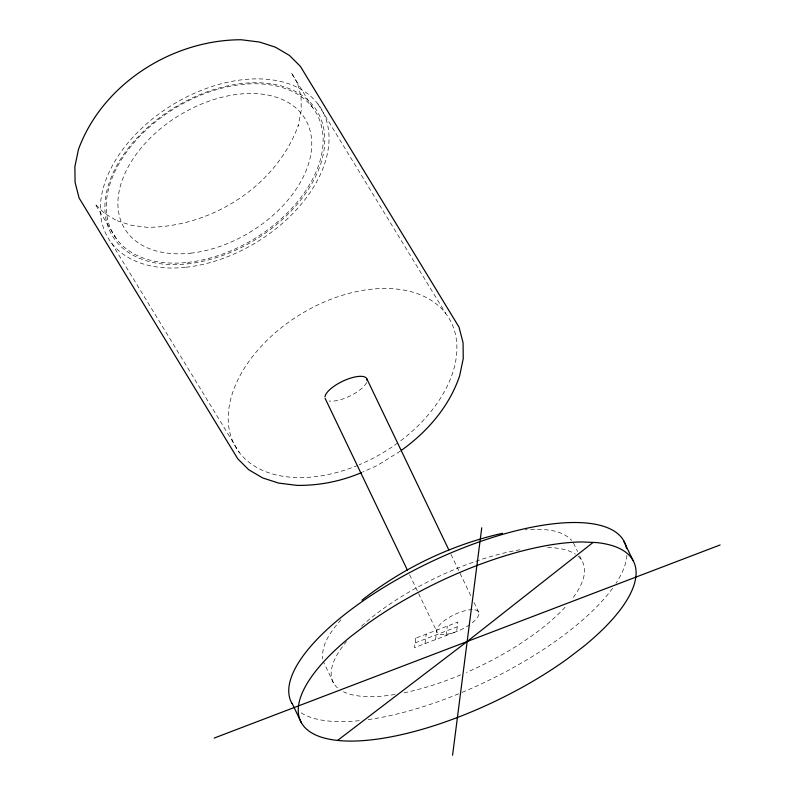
<?xml version="1.0" encoding="UTF-8"?>
<svg xmlns="http://www.w3.org/2000/svg" width="795" height="795" viewBox="0 0 795 795"><rect width="100%" height="100%" fill="white"/><g stroke="black" fill="none" stroke-linecap="round" stroke-linejoin="round"><path stroke-width="0.6" stroke-dasharray="3.98 2.98" d="M425.007 643.622L426.229 634.142M435.551 639.597L436.763 630.117M446.084 635.573L447.307 626.092M341.025 619.752C331.654 630.584 321.12 643.712 322.75 658.946M400.362 451.113L377.218 465.522L362.639 472.081M415.079 642.907L457.234 626.808M525.187 529.877L527.294 529.708M530.593 529.5C544.664 529.132 561.379 529.361 571.694 540.441M317.881 103.907L445.737 313.478M312.544 107.494L291.218 72.534L297.847 84.081L297.608 83.495L301.076 96.712L301.057 96.086L301.235 110.594L298.115 125.928L298.314 125.441C276.094 186.288 211.132 227.3 147.194 227.31L131.135 225.263L116.487 220.503L117.004 220.781L104.711 213.527L95.092 203.967L116.855 239.414M111.519 243.012L239.384 452.574M573.473 543.025L577.558 551.561M579.605 555.834L582.169 561.171M451.003 554.453L470.789 595.753M473.999 602.461L478.819 612.508M409.594 574.706L436.872 631.647M333.522 682.975L323.545 662.006M474.774 609.815A23.075 8.228 -25.6 0 1 470.461 624.164M469.716 624.691A23.075 8.228 -25.6 0 1 441.295 634.38A23.075 8.228 -25.6 0 1 443.57 621.243A23.075 8.228 -25.6 0 1 472.329 609.646M626.877 555.288A184.818 65.925 -25.6 0 1 615.986 583.331M612.627 588.201A184.818 65.925 -25.6 0 1 462.054 692.405M458.705 693.787A184.818 65.925 -25.6 0 1 366.316 719.853M359.3 720.668A184.818 65.925 -25.6 0 1 300.033 712.062M366.604 382.474A23.075 8.228 -25.6 0 1 350.337 395.821A23.075 8.228 -25.6 0 1 329.12 401.008M578.124 556.252A138.469 49.399 -25.6 0 1 572.758 598.118M565.166 607.161A138.469 49.399 -25.6 0 1 466.456 672.441M460.782 674.856A138.469 49.399 -25.6 0 1 402.111 693.2M395.075 694.472A138.469 49.399 -25.6 0 1 343.5 691.779M337.557 687.894A138.469 49.399 -25.6 0 1 342.933 646.027M344.305 644.248A138.469 49.399 -25.6 0 1 346.511 641.545M361.506 626.142A138.469 49.399 -25.6 0 1 522.911 549.315M547.526 547.497A138.469 49.399 -25.6 0 1 575.391 554.175M357.989 465.274A124.606 80.563 -31.4 0 1 232.12 394.211A124.606 80.563 -31.4 0 1 412.645 292.123A124.606 80.563 -31.4 0 1 398.742 442.229M397.768 442.944A124.606 80.563 -31.4 0 1 359.092 464.817M415.686 638.166L414.473 647.647L456.628 631.548L457.841 622.078L415.686 638.166M190.621 253.178A105.626 68.3 -31.4 0 0 308.222 125.044A105.626 68.3 -31.4 0 0 145.644 142.802A105.626 68.3 -31.4 0 0 190.621 253.178M187.372 263.861A119.826 77.473 -31.4 0 0 320.773 118.515A119.826 77.473 -31.4 0 0 136.352 138.658A119.826 77.473 -31.4 0 0 187.372 263.861M187.62 262.4A118.177 76.409 -31.4 0 0 319.183 119.051A118.177 76.409 -31.4 0 0 137.306 138.916A118.177 76.409 -31.4 0 0 187.62 262.4M186.139 267.239A124.606 80.563 -31.4 0 0 324.867 116.09A124.606 80.563 -31.4 0 0 133.083 137.038A124.606 80.563 -31.4 0 0 186.139 267.239"/><path stroke-width="1.19" d="M452.574 755.25L481.75 527.781M361.944 600.195C403.055 567.938 451.51 544.774 502.49 533.276M593.11 542.429L467.162 641.515L337.557 740.443A184.43 65.796 -25.6 0 0 567.163 659.025L583.421 646.603A185.205 66.065 -25.6 0 0 596.747 542.597L582.169 541.952A184.4 65.786 -25.6 0 0 367.161 624.005L350.903 636.437A185.205 66.065 -25.6 0 0 337.577 740.433M401.346 450.358C427.392 431.814 449.443 406.334 459.679 375.677L463.256 358.545L463.068 342.794L459.033 327.142L300.381 66.353L289.459 55.441L275.517 47.233L259.607 42.065L241.213 39.75C172.346 39.76 102.386 83.922 78.457 149.46L74.879 166.592L75.078 182.343L79.102 197.995L237.755 458.785L248.676 469.696L262.618 477.904L278.528 483.072L296.923 485.387C319.053 485.695 341.194 481.293 361.526 472.588M214.203 738.068L720.121 544.963M623.608 540.829L632.929 560.276M367.022 379.175L448.857 549.981M325.085 398.315L407.457 570.244M292.083 703.317L301.394 722.754M291.934 703.386A184.818 65.925 -25.6 0 1 435.72 559.62A184.818 65.925 -25.6 0 1 626.539 548.62M324.976 396.794A23.075 8.228 -25.6 0 1 347.266 379.275A23.075 8.228 -25.6 0 1 367.131 380.706"/></g></svg>
